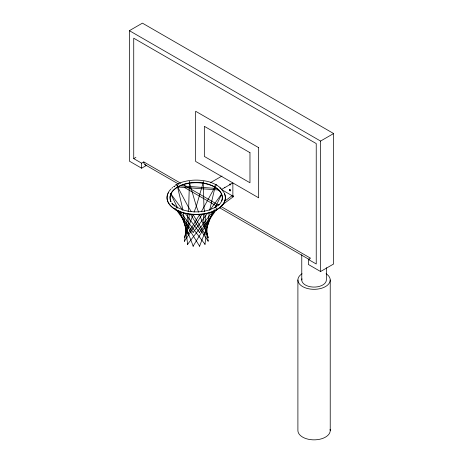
<?xml version="1.0" encoding="UTF-8"?>
<svg xmlns="http://www.w3.org/2000/svg" width="463" height="463" viewBox="0 0 463 463"><rect width="100%" height="100%" fill="white"/><g stroke="black" fill="none" stroke-linecap="round" stroke-linejoin="round"><path stroke-width="0.69" d="M188.146 211.655L188.678 207.355L189.413 182.567L196.324 206.174L198.586 212.147M189.269 214.392L188.678 222.645L184.511 237.38L193.054 214.803M203.298 182.254L203.35 181.67L203.251 182.185A6.303 1.331 -81.2 0 0 203.164 182.879L203.107 183.464L203.205 182.949A6.303 1.331 -81.2 0 0 203.234 182.723M229.868 184.025L229.694 184.43M229.995 184.65L230.14 184.494M229.868 190.611C229.035 189.136 230.331 191.578 229.775 190.362M229.665 190.64C230.175 188.331 230.522 191.728 229.839 190.235M229.735 190.692L229.868 189.986M187.88 213.802L184.511 241.038L196.324 223.826L202.14 214.143M209.27 212.731L204.97 244.204L179.609 211.093M199.518 232.553L199.489 232.177L199.489 232.6M209.722 209.901L215.04 187.104M194.061 212.147L196.324 206.174L203.228 182.567L203.969 207.355L204.501 211.655M199.507 245.998L199.524 246.299L211.608 215L213.472 211.157M215.029 207.956L221.551 194.518M213.941 210.804L209.56 219.41L193.158 246.027C193.083 246.924 193.21 245.135 193.187 246.021L181.033 215L179.181 211.197M215.191 186.554L201.376 211.626M214.971 187.249L215.006 186.832A6.303 3.64 -60 0 1 215.087 186.612M199.524 214.682L187.671 234.214L183.082 219.41L178.706 210.804M215.104 210.48L199.489 232.385L185.241 213.455M216.03 210.133L209.56 219.41L204.97 234.214L193.123 214.682M209.982 210.005L221.754 193.818M207.401 213.455L193.158 232.385L177.537 210.48M213.032 211.093L187.671 244.204L183.377 212.731M219.202 204.293L214.982 207.47L209.479 209.907M224.549 201.318L232.472 195.432M221.754 205.294L233.242 196.763M182.92 209.901L177.456 186.554L188.58 207.436M188.678 207.343L191.271 211.626M146.36 165.465L141.62 168.202L129.385 161.136L129.385 30.674L142.419 23.15L333.615 133.535L333.615 263.997L320.581 271.521L308.358 264.466L308.358 259.448L310.534 258.192L220.591 206.266M308.358 259.448L316.235 263.991L316.235 143.571L133.732 38.203L133.732 158.624L135.902 157.374M133.732 158.624L141.62 163.184L143.796 161.928L180.622 183.192M210.277 182.792L221.997 176.027M221.453 189.512L232.86 182.931L232.86 196.098L221.997 189.83M229.943 190.038L230.007 190.536M229.908 190.287L229.463 190.218M129.385 30.674L320.581 141.065L333.615 133.535M175.871 184.893L181.982 182.214C191.202 179.389 201.185 179.389 210.405 182.214M174.279 186.601L173.914 186.699L174.273 186.676M209.635 209.866C200.919 212.54 191.474 212.54 182.752 209.866M214.844 210.098L214.213 209.878M180.807 185.848L216.134 188.441M177.479 186.965L218.866 190.004M229.775 184.407L230.198 184.592L230.14 184.066M210.567 182.254L216.516 184.893L221.082 188.325M182.908 209.907L177.41 207.47L173.185 204.293M183.116 184.633L186.242 186.433M187.486 187.156L218.715 205.184M145.064 164.741L178.776 184.199M184.39 187.446L216.863 206.191M219.364 207.638L309.307 259.564M229.868 184.228L230.134 184.575M219.925 187.92L221.684 189.379M208.136 237.218L208.182 237.247A0.625 0.492 -24.9 0 1 208.281 237.386L208.09 237.513A0.625 0.492 -24.9 0 1 207.991 237.374L207.98 237.322M229.937 190.484L229.735 190.061M171.86 203.13L173.168 204.825M182.665 210.017L170.546 193.459L177.335 207.395M170.639 193.8L170.98 194.182L170.795 193.667A6.303 4.971 24.9 0 0 170.575 193.297M222.072 189.917L224.005 192.608M177.016 210.711L183.082 219.41L199.489 246.027M190.507 214.143L196.324 223.826L208.136 241.038L204.768 213.802M199.588 214.803L207.887 236.715M208.136 237.38L203.969 222.645L203.379 214.392M193.117 232.461L193.198 232.368M330.229 279.988L330.229 430.515M326.351 267.73L326.351 279.988A12.293 7.095 0 0 1 312.988 287.06A12.293 7.095 0 0 1 301.957 278.755M320.581 141.065L320.581 271.521M301.772 254.708L301.772 279.988M297.9 279.988L297.9 430.515A16.164 9.335 0 0 0 315.118 439.833A16.164 9.335 0 0 0 330.09 429.299M141.62 163.184L141.62 168.202M216.8 185.293A1.534 0.885 -60 0 0 215.608 185.061A1.534 0.885 -60 0 0 214.664 186.849L214.699 187.15A1.534 0.885 -60 0 0 215.469 187.596M170.916 201.746A26.171 15.111 0 0 1 170.048 198.488M170.025 197.834A26.171 15.111 0 0 1 199.044 182.816A26.171 15.111 0 0 1 221.742 201.11M221.152 201.949A26.119 15.076 0 0 1 218.814 205.051M174.962 206.29A26.119 15.076 0 0 1 174.013 205.468M173.573 205.051A26.119 15.076 0 0 1 171.883 203.02M170.969 201.411A26.119 15.076 0 0 1 196.196 182.434A26.119 15.076 0 0 1 221.424 201.411M175.593 185.293A1.534 0.885 60 0 1 176.779 185.061A1.534 0.885 60 0 1 177.728 186.849L177.688 187.15A1.534 0.885 60 0 1 177.184 187.619M224.387 193.152A29.192 16.853 0 0 1 192.382 214.219A29.192 16.853 0 0 1 170.916 189.083M171.802 188.256A29.192 16.853 0 0 1 172.78 187.446M173.839 186.676A29.192 16.853 0 0 1 174.968 185.941M224.341 193.482A29.14 16.824 0 0 1 196.734 214.653A29.14 16.824 0 0 1 167.791 194.09M168.052 193.482A29.14 16.824 0 0 1 168.688 192.284M326.074 273.743A16.164 9.335 0 0 1 325.292 286.701A16.164 9.335 0 0 1 302.831 286.701A16.164 9.335 0 0 1 302.05 273.743M177.728 208.171A1.534 0.885 -60 0 0 176.64 207.546A1.534 0.885 -60 0 0 175.552 209.426L175.593 209.733A1.534 0.885 -60 0 0 176.64 210.057M215.746 210.057A1.534 0.885 60 0 0 216.8 209.733L216.834 209.426A1.534 0.885 60 0 0 216.03 207.754A1.534 0.885 60 0 0 214.809 207.632M230.389 184.042A0.77 0.446 60 0 1 230.389 184.928A0.77 0.446 60 0 1 229.625 184.482M224.844 187.243A0.77 0.446 60 0 1 224.3 187.556M232.385 196.144A0.77 0.446 60 0 1 232.715 195.415A0.77 0.446 60 0 1 233.398 196.416A0.77 0.446 60 0 1 232.715 196.625M145.967 165.019A6.146 3.548 -60 0 1 143.796 161.928M170.575 201.26A6.303 4.971 -24.9 0 1 170.795 201.567M188.563 222.651L188.551 222.674M209.444 219.34L209.455 219.381M177.126 185.715L177.242 186.201A6.308 3.64 60 0 0 177.491 186.849L177.78 187.393L177.665 186.907A6.308 3.64 60 0 0 177.416 186.259L177.126 185.715M203.824 222.616L204.114 222.639L203.824 222.616M187.561 244.308L187.775 243.978L187.561 244.308M187.567 234.174L187.567 234.174M184.349 241.113L184.592 241.171A0.729 0.579 -24.9 0 0 184.668 240.957L184.424 240.905A0.729 0.579 -24.9 0 0 184.349 241.113M204.854 234.093L204.854 234.214A0.758 0.44 -60 0 0 204.906 234.376L205.092 234.278A0.758 0.44 -60 0 0 205.034 234.052L204.854 234.093M184.355 237.38L184.644 237.224L184.355 237.38M204.866 243.955L204.872 244.105A0.77 0.446 60 0 0 204.941 244.319L205.068 244.296A0.77 0.446 60 0 0 204.999 244.082L204.889 243.926M207.985 240.835L208.003 240.98A0.729 0.579 24.9 0 0 208.101 241.159L208.286 241.148A0.729 0.579 24.9 0 0 208.171 240.91L208.003 240.806M258.661 147.651L195.652 111.27L195.652 161.448L258.661 197.823L258.661 147.651M249.968 152.668L204.339 126.324L204.339 156.43L249.968 182.769L249.968 152.668M189.315 181.71L189.35 182.254A6.303 1.331 81.2 0 0 189.442 182.949L189.529 183.475L189.483 182.879A6.303 1.331 81.2 0 0 189.39 182.185L189.315 181.71M229.463 189.905A0.77 0.446 60 0 0 230.279 190.918A0.77 0.446 60 0 0 230.279 189.836A0.77 0.446 60 0 0 229.463 189.905"/></g></svg>
